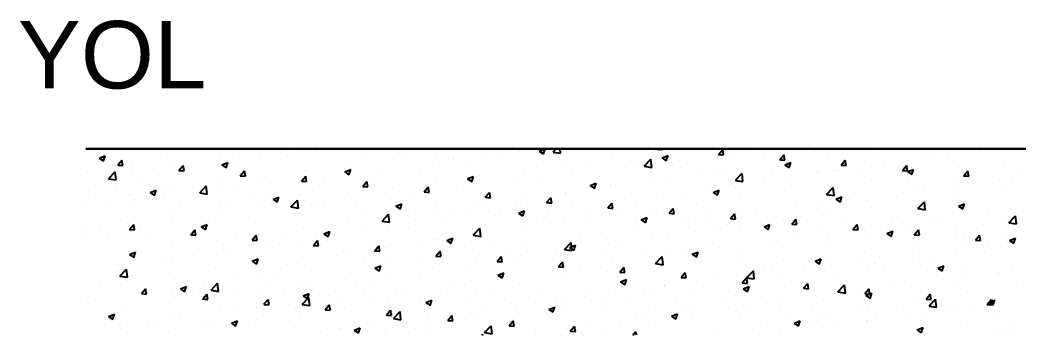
# Model space of a CAD drawing. Header units: centimetres. Extents: x 14449 to 53524, y -19051 to -10746.
# Drawn here: x 23863.1 to 23988.1, y -17725.7 to -17686.3 of the extents above; entities that cross this region are included whole.
import ezdxf

# ---------------------------------------------------------------- set-up
doc = ezdxf.new("R2010")
doc.units = ezdxf.units.CM
doc.styles.get("Standard").update_dxf_attribs({"font": 'arial.ttf'})

msp = doc.modelspace()

# ---------------------------------------------------------------- linework, layer by layer
for p, q in [((25482.88, -17702.39), (23871.35, -17702.39)), ((23871.35, -17702.39), (24386.69, -17702.39)), ((23873.03, -17703.56), (23873.78, -17703.28)), ((23873.03, -17703.57), (23873.56, -17703.92)), ((23873.57, -17703.92), (23873.78, -17703.28)), ((23881.54, -17703.1), (23881.54, -17703.1)), ((23888.06, -17703.14), (23888.06, -17703.14)), ((23890.59, -17703.46), (23890.59, -17703.46)), ((23893.27, -17703.1), (23893.27, -17703.1)), ((23894.42, -17702.53), (23894.42, -17702.53)), ((23896.58, -17703.31), (23896.58, -17703.31)), ((23897.32, -17702.57), (23897.32, -17702.57)), ((23900.13, -17702.77), (23900.13, -17702.77)), ((23905.84, -17703.01), (23905.84, -17703.01)), ((23911.55, -17703.25), (23911.55, -17703.25)), ((23915.27, -17703.02), (23915.27, -17703.02)), ((23917.26, -17703.5), (23917.26, -17703.5)), ((23921.47, -17703.24), (23921.47, -17703.24)), ((23925.61, -17702.77), (23925.61, -17702.77)), ((23928.13, -17702.68), (23928.88, -17702.4)), ((23928.13, -17702.69), (23928.66, -17703.04)), ((23928.66, -17703.04), (23928.88, -17702.4)), ((23929.85, -17702.8), (23930.24, -17702.39)), ((23929.85, -17702.81), (23930.8, -17702.95)), ((23930.8, -17702.95), (23930.73, -17702.39)), ((23937.14, -17703.54), (23937.14, -17703.54)), ((23942.63, -17702.79), (23942.63, -17702.79)), ((23942.9, -17702.43), (23942.93, -17702.39)), ((23942.9, -17702.43), (23943.54, -17702.49)), ((23943.5, -17703.54), (23944.25, -17703.25)), ((23943.5, -17703.54), (23944.03, -17703.9)), ((23943.54, -17702.49), (23943.52, -17702.39)), ((23944.03, -17703.9), (23944.25, -17703.25)), ((23950.57, -17703.1), (23951.09, -17702.49)), ((23950.57, -17703.1), (23951.21, -17703.16)), ((23951.21, -17703.17), (23951.09, -17702.5)), ((23952.38, -17703.02), (23952.38, -17703.02)), ((23955.05, -17702.67), (23955.05, -17702.67)), ((23958.24, -17703.77), (23958.76, -17703.16)), ((23958.88, -17703.84), (23958.76, -17703.17)), ((23962.59, -17702.73), (23962.59, -17702.73)), ((23964.35, -17703.43), (23964.35, -17703.43)), ((23969.91, -17702.62), (23969.91, -17702.62)), ((23977.63, -17702.94), (23977.63, -17702.94)), ((23979.2, -17703.33), (23979.2, -17703.33)), ((23983.25, -17702.8), (23983.25, -17702.8)), ((23875.3, -17704.17), (23875.3, -17704.17)), ((23875.35, -17704.43), (23875.86, -17703.82)), ((23875.35, -17704.43), (23875.98, -17704.49)), ((23875.99, -17704.5), (23875.86, -17703.83)), ((23877.1, -17704.63), (23877.1, -17704.63)), ((23882.5, -17703.94), (23882.5, -17703.94)), ((23883.02, -17705.1), (23883.53, -17704.49)), ((23883.66, -17705.17), (23883.53, -17704.5)), ((23883.84, -17704.35), (23883.84, -17704.35)), ((23888.4, -17704.42), (23889.15, -17704.13)), ((23888.4, -17704.42), (23888.93, -17704.78)), ((23888.93, -17704.78), (23889.15, -17704.13)), ((23890.34, -17704.38), (23890.34, -17704.38)), ((23904.38, -17704.46), (23904.38, -17704.46)), ((23909.87, -17703.71), (23909.87, -17703.71)), ((23914.74, -17704.12), (23914.74, -17704.12)), ((23917.42, -17703.77), (23917.42, -17703.77)), ((23919.37, -17703.84), (23919.37, -17703.84)), ((23922.96, -17703.74), (23922.96, -17703.74)), ((23928.67, -17703.98), (23928.67, -17703.98)), ((23931.59, -17704.35), (23931.59, -17704.35)), ((23934.38, -17704.22), (23934.38, -17704.22)), ((23938.89, -17704.79), (23938.89, -17704.79)), ((23940.09, -17704.46), (23940.09, -17704.46)), ((23941.26, -17704.57), (23942.09, -17703.7)), ((23941.26, -17704.58), (23942.21, -17704.72)), ((23941.57, -17704.44), (23941.57, -17704.44)), ((23942.21, -17704.72), (23942.1, -17703.71)), ((23945.62, -17703.91), (23945.62, -17703.91)), ((23945.8, -17704.7), (23945.8, -17704.7)), ((23950.12, -17704.87), (23950.12, -17704.87)), ((23953.46, -17704.86), (23953.46, -17704.86)), ((23956.35, -17703.8), (23956.35, -17703.8)), ((23958.24, -17703.77), (23958.88, -17703.83)), ((23958.87, -17704.4), (23959.62, -17704.11)), ((23958.87, -17704.4), (23959.4, -17704.76)), ((23958.95, -17704.11), (23958.95, -17704.11)), ((23959.4, -17704.76), (23959.62, -17704.11)), ((23965.91, -17704.44), (23966.55, -17704.5)), ((23965.92, -17704.44), (23966.43, -17703.83)), ((23966.55, -17704.51), (23966.43, -17703.84)), ((23969.77, -17704.58), (23969.77, -17704.58)), ((23971.39, -17704.01), (23971.39, -17704.01)), ((23973.59, -17705.11), (23974.1, -17704.5)), ((23974.23, -17705.18), (23974.1, -17704.51)), ((23976.53, -17703.69), (23976.53, -17703.69)), ((23980.67, -17704.75), (23980.67, -17704.75)), ((23986.23, -17703.95), (23986.23, -17703.95)), ((23871.61, -17705.38), (23871.61, -17705.38)), ((23874.2, -17706.14), (23875.03, -17705.27)), ((23875.15, -17706.29), (23875.03, -17705.27)), ((23877.11, -17705.23), (23877.11, -17705.23)), ((23879.79, -17704.88), (23879.79, -17704.88)), ((23883.02, -17705.1), (23883.66, -17705.16)), ((23884.1, -17705.45), (23884.1, -17705.45)), ((23890.69, -17705.78), (23891.21, -17705.16)), ((23890.69, -17705.78), (23891.33, -17705.83)), ((23891.33, -17705.84), (23891.21, -17705.17)), ((23893.42, -17705.95), (23893.42, -17705.95)), ((23898.36, -17706.45), (23898.88, -17705.83)), ((23898.82, -17705.26), (23898.82, -17705.26)), ((23899, -17706.51), (23898.88, -17705.84)), ((23901.26, -17705.9), (23901.26, -17705.9)), ((23903.77, -17705.28), (23904.52, -17704.99)), ((23903.77, -17705.28), (23904.3, -17705.64)), ((23903.94, -17705.55), (23903.94, -17705.55)), ((23904.3, -17705.64), (23904.52, -17704.99)), ((23906.9, -17705.98), (23906.9, -17705.98)), ((23907.99, -17705.01), (23907.99, -17705.01)), ((23913.14, -17704.91), (23913.14, -17704.91)), ((23919.14, -17706.13), (23919.89, -17705.85)), ((23919.67, -17706.49), (23919.89, -17705.85)), ((23920.69, -17705.78), (23920.69, -17705.78)), ((23926.19, -17705.03), (23926.19, -17705.03)), ((23932.14, -17705.68), (23932.14, -17705.68)), ((23943.88, -17705.94), (23943.88, -17705.94)), ((23947.91, -17705.67), (23947.91, -17705.67)), ((23951.51, -17704.94), (23951.51, -17704.94)), ((23952.68, -17706.34), (23953.51, -17705.47)), ((23953.63, -17706.49), (23953.51, -17705.48)), ((23957.22, -17705.18), (23957.22, -17705.18)), ((23962.93, -17705.42), (23962.93, -17705.42)), ((23963.05, -17705.46), (23963.05, -17705.46)), ((23965.15, -17705.08), (23965.15, -17705.08)), ((23965.72, -17705.11), (23965.72, -17705.11)), ((23968.64, -17705.67), (23968.64, -17705.67)), ((23973.58, -17705.11), (23974.22, -17705.17)), ((23974.24, -17705.25), (23974.99, -17704.97)), ((23974.24, -17705.26), (23974.77, -17705.61)), ((23974.35, -17705.91), (23974.35, -17705.91)), ((23974.77, -17705.61), (23974.99, -17704.97)), ((23975.27, -17705.43), (23975.27, -17705.43)), ((23981.25, -17705.78), (23981.89, -17705.84)), ((23981.26, -17705.78), (23981.77, -17705.17)), ((23981.9, -17705.85), (23981.77, -17705.18)), ((23987.95, -17705.61), (23987.95, -17705.61)), ((23874.2, -17706.14), (23875.15, -17706.29)), ((23875.21, -17707.27), (23875.21, -17707.27)), ((23877.87, -17706.52), (23877.87, -17706.52)), ((23885.61, -17707.91), (23886.44, -17707.04)), ((23886.56, -17708.06), (23886.44, -17707.04)), ((23887.93, -17706.7), (23887.93, -17706.7)), ((23890.46, -17707.32), (23890.46, -17707.32)), ((23894.51, -17706.79), (23894.51, -17706.79)), ((23898.36, -17706.45), (23899, -17706.5)), ((23900.66, -17707.05), (23900.66, -17707.05)), ((23906.03, -17707.12), (23906.55, -17706.5)), ((23906.03, -17707.12), (23906.67, -17707.17)), ((23906.67, -17707.18), (23906.55, -17706.51)), ((23909.74, -17707.27), (23909.74, -17707.27)), ((23913.7, -17707.79), (23914.22, -17707.17)), ((23914.34, -17707.85), (23914.22, -17707.18)), ((23915.14, -17706.58), (23915.14, -17706.58)), ((23919.14, -17706.14), (23919.67, -17706.49)), ((23925.41, -17706.57), (23925.41, -17706.57)), ((23928.09, -17706.22), (23928.09, -17706.22)), ((23934.51, -17706.99), (23935.26, -17706.7)), ((23934.51, -17706.99), (23935.04, -17707.35)), ((23935.04, -17707.35), (23935.26, -17706.7)), ((23937.01, -17707.1), (23937.01, -17707.1)), ((23937.64, -17707.01), (23937.64, -17707.01)), ((23942.5, -17706.35), (23942.5, -17706.35)), ((23949.56, -17707.24), (23949.56, -17707.24)), ((23952.24, -17706.88), (23952.24, -17706.88)), ((23952.68, -17706.35), (23953.63, -17706.49)), ((23952.68, -17707.22), (23952.68, -17707.22)), ((23956.29, -17706.35), (23956.29, -17706.35)), ((23958.92, -17706.15), (23958.92, -17706.15)), ((23964.09, -17708.11), (23964.92, -17707.25)), ((23964.22, -17706.99), (23964.22, -17706.99)), ((23965.04, -17708.26), (23964.92, -17707.25)), ((23969.78, -17706.18), (23969.78, -17706.18)), ((23980.05, -17706.15), (23980.05, -17706.15)), ((23980.44, -17707.02), (23980.44, -17707.02)), ((23981.71, -17706.68), (23981.71, -17706.68)), ((23985.76, -17706.39), (23985.76, -17706.39)), ((23987.2, -17706.13), (23987.2, -17706.13)), ((23871.63, -17707.59), (23871.63, -17707.59)), ((23871.75, -17708.47), (23871.75, -17708.47)), ((23876.97, -17708.19), (23876.97, -17708.19)), ((23879.42, -17707.87), (23880.17, -17707.58)), ((23879.42, -17707.87), (23879.95, -17708.23)), ((23879.95, -17708.23), (23880.17, -17707.58)), ((23880.92, -17707.51), (23880.92, -17707.51)), ((23881.03, -17708.56), (23881.03, -17708.56)), ((23882.37, -17707.5), (23882.37, -17707.5)), ((23885.61, -17707.91), (23886.56, -17708.06)), ((23886.63, -17707.75), (23886.63, -17707.75)), ((23887.78, -17707.67), (23887.78, -17707.67)), ((23892.34, -17708), (23892.34, -17708)), ((23894.42, -17708.12), (23894.42, -17708.12)), ((23894.79, -17708.73), (23895.54, -17708.44)), ((23895.32, -17709.09), (23895.54, -17708.44)), ((23898.05, -17708.24), (23898.05, -17708.24)), ((23903.75, -17708.48), (23903.75, -17708.48)), ((23904.25, -17708.02), (23904.25, -17708.02)), ((23911.93, -17708.34), (23911.93, -17708.34)), ((23913.7, -17707.79), (23914.34, -17707.85)), ((23914.61, -17707.99), (23914.61, -17707.99)), ((23918.66, -17707.46), (23918.66, -17707.46)), ((23921.37, -17708.46), (23921.89, -17707.85)), ((23921.37, -17708.46), (23922.01, -17708.52)), ((23922.01, -17708.53), (23921.89, -17707.86)), ((23926.06, -17708.59), (23926.06, -17708.59)), ((23929.04, -17709.13), (23929.56, -17708.52)), ((23929.68, -17709.2), (23929.56, -17708.53)), ((23931.4, -17708.08), (23931.4, -17708.08)), ((23931.46, -17707.91), (23931.46, -17707.91)), ((23942.81, -17708.13), (23942.81, -17708.13)), ((23946.44, -17708.29), (23946.44, -17708.29)), ((23949.88, -17707.85), (23950.63, -17707.56)), ((23949.88, -17707.85), (23950.41, -17708.21)), ((23950.41, -17708.21), (23950.63, -17707.56)), ((23953.33, -17708.42), (23953.33, -17708.42)), ((23958.82, -17707.67), (23958.82, -17707.67)), ((23964.09, -17708.12), (23965.04, -17708.26)), ((23965.25, -17708.7), (23966, -17708.42)), ((23965.78, -17709.06), (23966, -17708.42)), ((23973.71, -17707.9), (23973.71, -17707.9)), ((23975.47, -17707.75), (23975.47, -17707.75)), ((23976.39, -17707.55), (23976.39, -17707.55)), ((23980.54, -17708.31), (23980.54, -17708.31)), ((23986.1, -17707.51), (23986.1, -17707.51)), ((23871.48, -17708.94), (23871.48, -17708.94)), ((23874.3, -17709.45), (23874.3, -17709.45)), ((23876.98, -17709.1), (23876.98, -17709.1)), ((23877.46, -17708.71), (23877.46, -17708.71)), ((23883.17, -17708.95), (23883.17, -17708.95)), ((23888.19, -17709.19), (23888.19, -17709.19)), ((23888.88, -17709.19), (23888.88, -17709.19)), ((23893.29, -17709.51), (23893.29, -17709.51)), ((23894.59, -17709.43), (23894.59, -17709.43)), ((23894.79, -17708.73), (23895.32, -17709.09)), ((23897.02, -17709.68), (23897.86, -17708.81)), ((23897.03, -17709.68), (23897.98, -17709.83)), ((23897.98, -17709.83), (23897.86, -17708.81)), ((23898.69, -17708.82), (23898.69, -17708.82)), ((23900.3, -17709.67), (23900.3, -17709.67)), ((23901.13, -17709.77), (23901.13, -17709.77)), ((23905.18, -17709.23), (23905.18, -17709.23)), ((23909.46, -17708.72), (23909.46, -17708.72)), ((23910.16, -17709.58), (23910.91, -17709.3)), ((23910.16, -17709.58), (23910.69, -17709.94)), ((23910.69, -17709.94), (23910.91, -17709.3)), ((23915.17, -17708.96), (23915.17, -17708.96)), ((23920.56, -17709.34), (23920.56, -17709.34)), ((23920.88, -17709.2), (23920.88, -17709.2)), ((23925.17, -17709.15), (23925.17, -17709.15)), ((23926.59, -17709.44), (23926.59, -17709.44)), ((23929.04, -17709.13), (23929.68, -17709.19)), ((23932.3, -17709.68), (23932.3, -17709.68)), ((23936.08, -17709.01), (23936.08, -17709.01)), ((23936.71, -17709.8), (23937.35, -17709.86)), ((23936.72, -17709.8), (23937.23, -17709.19)), ((23937.35, -17709.87), (23937.23, -17709.2)), ((23938.76, -17708.66), (23938.76, -17708.66)), ((23940.2, -17709.36), (23940.2, -17709.36)), ((23944.39, -17710.47), (23944.9, -17709.86)), ((23945.03, -17710.54), (23944.9, -17709.87)), ((23947.78, -17709.23), (23947.78, -17709.23)), ((23960.23, -17709.68), (23960.23, -17709.68)), ((23962.91, -17709.33), (23962.91, -17709.33)), ((23965.25, -17708.7), (23965.78, -17709.06)), ((23966.96, -17708.79), (23966.96, -17708.79)), ((23969.24, -17708.82), (23969.24, -17708.82)), ((23969.65, -17709.74), (23969.65, -17709.74)), ((23975.14, -17708.99), (23975.14, -17708.99)), ((23975.5, -17709.88), (23976.34, -17709.02)), ((23976.45, -17710.03), (23976.34, -17709.02)), ((23980.62, -17709.56), (23981.37, -17709.27)), ((23980.62, -17709.56), (23981.15, -17709.92)), ((23981.15, -17709.92), (23981.37, -17709.27)), ((23881.95, -17710.26), (23881.95, -17710.26)), ((23882.24, -17711.06), (23882.24, -17711.06)), ((23887.8, -17710.26), (23887.8, -17710.26)), ((23891.69, -17711.01), (23891.69, -17711.01)), ((23898.45, -17710.12), (23898.45, -17710.12)), ((23906.01, -17709.91), (23906.01, -17709.91)), ((23908.44, -17711.45), (23909.27, -17710.58)), ((23909.39, -17711.6), (23909.27, -17710.58)), ((23909.61, -17710.83), (23909.61, -17710.83)), ((23911.72, -17710.16), (23911.72, -17710.16)), ((23915.01, -17710.15), (23915.01, -17710.15)), ((23917.43, -17710.4), (23917.43, -17710.4)), ((23918.93, -17710.22), (23918.93, -17710.22)), ((23922.6, -17710.79), (23922.6, -17710.79)), ((23923.14, -17710.64), (23923.14, -17710.64)), ((23925.28, -17710.43), (23925.28, -17710.43)), ((23925.53, -17710.44), (23926.27, -17710.15)), ((23925.53, -17710.44), (23926.06, -17710.8)), ((23926.06, -17710.8), (23926.27, -17710.15)), ((23928.85, -17710.88), (23928.85, -17710.88)), ((23929.33, -17709.9), (23929.33, -17709.9)), ((23933.97, -17710.43), (23933.97, -17710.43)), ((23934.55, -17711.12), (23934.55, -17711.12)), ((23936.88, -17710.66), (23936.88, -17710.66)), ((23938.01, -17709.93), (23938.01, -17709.93)), ((23940.9, -17711.3), (23941.64, -17711.01)), ((23941.43, -17711.66), (23941.64, -17711.01)), ((23942.37, -17709.91), (23942.37, -17709.91)), ((23943.72, -17710.17), (23943.72, -17710.17)), ((23944.38, -17710.47), (23945.02, -17710.53)), ((23949.43, -17710.41), (23949.43, -17710.41)), ((23949.43, -17711.1), (23949.43, -17711.1)), ((23952.06, -17711.14), (23952.57, -17710.53)), ((23952.7, -17711.21), (23952.57, -17710.54)), ((23953.48, -17710.57), (23953.48, -17710.57)), ((23955.14, -17710.65), (23955.14, -17710.65)), ((23956.76, -17710.96), (23956.76, -17710.96)), ((23960.85, -17710.89), (23960.85, -17710.89)), ((23963, -17709.89), (23963, -17709.89)), ((23964.09, -17710.55), (23964.09, -17710.55)), ((23975.5, -17709.89), (23976.46, -17710.04)), ((23984.38, -17710.35), (23984.38, -17710.35)), ((23985.97, -17711.07), (23985.97, -17711.07)), ((23986.92, -17711.65), (23987.75, -17710.79)), ((23987.06, -17710), (23987.06, -17710)), ((23987.87, -17711.8), (23987.75, -17710.79)), ((23875.71, -17711.34), (23875.71, -17711.34)), ((23876.83, -17712.48), (23877.35, -17711.86)), ((23876.84, -17711.75), (23876.84, -17711.75)), ((23877.47, -17712.54), (23877.35, -17711.87)), ((23884.97, -17711.89), (23884.97, -17711.89)), ((23885.8, -17712.18), (23886.55, -17711.89)), ((23885.8, -17712.18), (23886.33, -17712.54)), ((23886.33, -17712.54), (23886.55, -17711.89)), ((23887.64, -17711.54), (23887.64, -17711.54)), ((23904.12, -17711.58), (23904.12, -17711.58)), ((23906.46, -17712.36), (23906.46, -17712.36)), ((23908.44, -17711.45), (23909.39, -17711.6)), ((23911.79, -17712.21), (23911.79, -17712.21)), ((23912.69, -17711.29), (23912.69, -17711.29)), ((23915.84, -17711.68), (23915.84, -17711.68)), ((23919.85, -17713.22), (23920.68, -17712.35)), ((23920.8, -17713.37), (23920.69, -17712.35)), ((23925.93, -17712.15), (23925.93, -17712.15)), ((23927.73, -17711.5), (23927.73, -17711.5)), ((23931.33, -17711.47), (23931.33, -17711.47)), ((23940, -17712.34), (23940, -17712.34)), ((23940.26, -17711.36), (23940.26, -17711.36)), ((23940.9, -17711.3), (23941.43, -17711.66)), ((23945.97, -17711.6), (23945.97, -17711.6)), ((23946.75, -17711.45), (23946.75, -17711.45)), ((23950.53, -17712.03), (23950.53, -17712.03)), ((23951.68, -17711.84), (23951.68, -17711.84)), ((23952.05, -17711.14), (23952.69, -17711.2)), ((23953.2, -17711.98), (23953.2, -17711.98)), ((23956.27, -17712.15), (23957.01, -17711.87)), ((23956.27, -17712.15), (23956.8, -17712.51)), ((23956.8, -17712.51), (23957.01, -17711.87)), ((23957.39, -17712.09), (23957.39, -17712.09)), ((23958.69, -17711.23), (23958.69, -17711.23)), ((23959.73, -17711.82), (23960.24, -17711.2)), ((23959.73, -17711.82), (23960.36, -17711.87)), ((23960.37, -17711.88), (23960.24, -17711.21)), ((23963.1, -17712.33), (23963.1, -17712.33)), ((23966.55, -17711.13), (23966.55, -17711.13)), ((23967.4, -17712.49), (23967.91, -17711.87)), ((23968.04, -17712.55), (23967.91, -17711.88)), ((23970.9, -17712.12), (23970.9, -17712.12)), ((23972.26, -17711.37), (23972.26, -17711.37)), ((23973.58, -17711.77), (23973.58, -17711.77)), ((23977.63, -17711.24), (23977.63, -17711.24)), ((23977.97, -17711.61), (23977.97, -17711.61)), ((23980.41, -17711.87), (23980.41, -17711.87)), ((23983.68, -17711.85), (23983.68, -17711.85)), ((23986.92, -17711.66), (23987.87, -17711.81)), ((23987.51, -17711.99), (23987.51, -17711.99)), ((23871.35, -17712.5), (23871.35, -17712.5)), ((23873.08, -17712.71), (23873.08, -17712.71)), ((23874.16, -17713.32), (23874.16, -17713.32)), ((23876.83, -17712.48), (23877.47, -17712.53)), ((23878.21, -17712.78), (23878.21, -17712.78)), ((23878.79, -17712.95), (23878.79, -17712.95)), ((23884.5, -17713.15), (23885.02, -17712.53)), ((23884.5, -17713.15), (23885.14, -17713.21)), ((23884.5, -17713.19), (23884.5, -17713.19)), ((23885.14, -17713.21), (23885.02, -17712.54)), ((23890.21, -17713.43), (23890.21, -17713.43)), ((23892.17, -17713.82), (23892.69, -17713.21)), ((23892.81, -17713.89), (23892.69, -17713.22)), ((23893.16, -17713.07), (23893.16, -17713.07)), ((23898.56, -17712.38), (23898.56, -17712.38)), ((23900.22, -17713.43), (23900.22, -17713.43)), ((23901.17, -17713.03), (23901.92, -17712.75)), ((23901.17, -17713.03), (23901.7, -17713.39)), ((23901.7, -17713.39), (23901.92, -17712.75)), ((23902.36, -17713.45), (23902.36, -17713.45)), ((23909.12, -17712.56), (23909.12, -17712.56)), ((23916.54, -17713.89), (23917.29, -17713.6)), ((23917.07, -17714.25), (23917.29, -17713.6)), ((23919.85, -17713.22), (23920.8, -17713.37)), ((23920.43, -17712.9), (23920.43, -17712.9)), ((23921.49, -17712.57), (23921.49, -17712.57)), ((23933.27, -17713.23), (23933.27, -17713.23)), ((23935.94, -17712.88), (23935.94, -17712.88)), ((23942.24, -17713.47), (23942.24, -17713.47)), ((23944.29, -17713.1), (23944.29, -17713.1)), ((23947.65, -17712.79), (23947.65, -17712.79)), ((23960.1, -17713.55), (23960.1, -17713.55)), ((23964.15, -17713.01), (23964.15, -17713.01)), ((23967.4, -17712.49), (23968.04, -17712.54)), ((23968.81, -17712.57), (23968.81, -17712.57)), ((23969.52, -17713.31), (23969.52, -17713.31)), ((23971.63, -17713.01), (23972.17, -17713.37)), ((23971.64, -17713.01), (23972.38, -17712.72)), ((23972.17, -17713.37), (23972.38, -17712.72)), ((23974.52, -17712.81), (23974.52, -17712.81)), ((23975.01, -17712.55), (23975.01, -17712.55)), ((23975.07, -17713.16), (23975.59, -17712.54)), ((23975.07, -17713.16), (23975.71, -17713.21)), ((23975.71, -17713.22), (23975.59, -17712.55)), ((23980.23, -17713.05), (23980.23, -17713.05)), ((23981.27, -17713.06), (23981.27, -17713.06)), ((23982.74, -17713.83), (23983.26, -17713.21)), ((23983.38, -17713.9), (23983.26, -17713.22)), ((23985.94, -17713.29), (23985.94, -17713.29)), ((23987.01, -17713.87), (23987.75, -17713.58)), ((23987.54, -17714.23), (23987.75, -17713.58)), ((23871.48, -17713.67), (23871.48, -17713.67)), ((23882.11, -17714.62), (23882.11, -17714.62)), ((23887.67, -17713.82), (23887.67, -17713.82)), ((23892.17, -17713.82), (23892.81, -17713.88)), ((23893.98, -17714.5), (23893.98, -17714.5)), ((23895.64, -17714.34), (23895.64, -17714.34)), ((23895.92, -17713.67), (23895.92, -17713.67)), ((23898.31, -17713.98), (23898.31, -17713.98)), ((23899.84, -17714.49), (23900.36, -17713.88)), ((23899.84, -17714.49), (23900.48, -17714.55)), ((23900.48, -17714.56), (23900.36, -17713.89)), ((23901.63, -17713.91), (23901.63, -17713.91)), ((23907.34, -17714.16), (23907.34, -17714.16)), ((23907.52, -17715.16), (23908.03, -17714.55)), ((23908.15, -17715.23), (23908.03, -17714.56)), ((23909.02, -17714.71), (23909.02, -17714.71)), ((23909.48, -17714.39), (23909.48, -17714.39)), ((23913.04, -17714.4), (23913.04, -17714.4)), ((23914.88, -17713.71), (23914.88, -17713.71)), ((23915.26, -17713.64), (23915.26, -17713.64)), ((23916.54, -17713.89), (23917.07, -17714.25)), ((23918.75, -17714.64), (23918.75, -17714.64)), ((23922.46, -17714.65), (23922.46, -17714.65)), ((23926.51, -17714.12), (23926.51, -17714.12)), ((23931.27, -17714.99), (23932.1, -17714.12)), ((23931.91, -17714.75), (23932.66, -17714.46)), ((23931.91, -17714.75), (23932.44, -17715.11)), ((23932.22, -17715.14), (23932.1, -17714.12)), ((23932.44, -17715.11), (23932.66, -17714.46)), ((23936.75, -17714.22), (23936.75, -17714.22)), ((23938.05, -17714.17), (23938.05, -17714.17)), ((23950.66, -17714.79), (23950.66, -17714.79)), ((23957.42, -17713.9), (23957.42, -17713.9)), ((23958.56, -17714.79), (23958.56, -17714.79)), ((23963.96, -17714.11), (23963.96, -17714.11)), ((23975.03, -17714.13), (23975.03, -17714.13)), ((23981.57, -17714.57), (23981.57, -17714.57)), ((23982.74, -17713.83), (23983.38, -17713.89)), ((23984.25, -17714.21), (23984.25, -17714.21)), ((23985.84, -17714.63), (23985.84, -17714.63)), ((23987, -17713.87), (23987.54, -17714.23)), ((23876.71, -17715.31), (23876.71, -17715.31)), ((23876.81, -17715.63), (23877.56, -17715.34)), ((23876.81, -17715.63), (23877.35, -17715.99)), ((23877.35, -17715.99), (23877.56, -17715.34)), ((23882.15, -17716.11), (23882.15, -17716.11)), ((23884.83, -17715.76), (23884.83, -17715.76)), ((23887.75, -17715.58), (23887.75, -17715.58)), ((23888.88, -17715.23), (23888.88, -17715.23)), ((23898.43, -17715.94), (23898.43, -17715.94)), ((23902.78, -17715.78), (23902.78, -17715.78)), ((23903.99, -17715.14), (23903.99, -17715.14)), ((23907.51, -17715.16), (23908.15, -17715.22)), ((23913.03, -17715.89), (23913.03, -17715.89)), ((23915.18, -17715.83), (23915.82, -17715.89)), ((23915.19, -17715.83), (23915.7, -17715.22)), ((23915.83, -17715.9), (23915.7, -17715.23)), ((23919.79, -17715), (23919.79, -17715)), ((23922.86, -17716.5), (23923.37, -17715.89)), ((23923.5, -17716.57), (23923.37, -17715.9)), ((23924.46, -17714.88), (23924.46, -17714.88)), ((23925.8, -17715.71), (23925.8, -17715.71)), ((23930.17, -17715.12), (23930.17, -17715.12)), ((23931.2, -17715.03), (23931.2, -17715.03)), ((23931.27, -17714.99), (23932.22, -17715.14)), ((23931.81, -17715.24), (23931.81, -17715.24)), ((23935.88, -17715.36), (23935.88, -17715.36)), ((23941.59, -17715.6), (23941.59, -17715.6)), ((23942.68, -17716.76), (23943.51, -17715.89)), ((23943.63, -17716.91), (23943.51, -17715.89)), ((23943.94, -17715.67), (23943.94, -17715.67)), ((23946.61, -17715.32), (23946.61, -17715.32)), ((23947.28, -17715.6), (23948.03, -17715.32)), ((23947.28, -17715.6), (23947.81, -17715.96)), ((23947.3, -17715.84), (23947.3, -17715.84)), ((23947.81, -17715.96), (23948.03, -17715.32)), ((23953.01, -17716.08), (23953.01, -17716.08)), ((23953.07, -17715.54), (23953.07, -17715.54)), ((23968.8, -17715.2), (23968.8, -17715.2)), ((23970.76, -17715.99), (23970.76, -17715.99)), ((23974.81, -17715.46), (23974.81, -17715.46)), ((23974.88, -17716.11), (23974.88, -17716.11)), ((23980.28, -17715.43), (23980.28, -17715.43)), ((23983.83, -17715.41), (23983.83, -17715.41)), ((23875.4, -17717), (23875.4, -17717)), ((23881.51, -17716.65), (23881.51, -17716.65)), ((23892.18, -17716.48), (23892.93, -17716.19)), ((23892.18, -17716.48), (23892.72, -17716.84)), ((23892.72, -17716.84), (23892.93, -17716.2)), ((23893.03, -17716.63), (23893.03, -17716.63)), ((23896.55, -17716.85), (23896.55, -17716.85)), ((23906.3, -17716.78), (23906.3, -17716.78)), ((23907.55, -17717.34), (23908.3, -17717.05)), ((23907.55, -17717.34), (23908.09, -17717.7)), ((23908.09, -17717.7), (23908.3, -17717.05)), ((23908.98, -17716.43), (23908.98, -17716.43)), ((23914.75, -17717.27), (23914.75, -17717.27)), ((23920.3, -17716.46), (23920.3, -17716.46)), ((23922.85, -17716.51), (23923.49, -17716.56)), ((23925.58, -17716.31), (23925.58, -17716.31)), ((23930.53, -17717.18), (23931.04, -17716.56)), ((23930.53, -17717.18), (23931.16, -17717.23)), ((23931.17, -17717.24), (23931.04, -17716.57)), ((23933.13, -17717.1), (23933.13, -17717.1)), ((23937.18, -17716.56), (23937.18, -17716.56)), ((23938.2, -17717.85), (23938.71, -17717.23)), ((23938.84, -17717.91), (23938.71, -17717.24)), ((23942.11, -17717.03), (23942.11, -17717.03)), ((23942.68, -17716.76), (23943.63, -17716.91)), ((23947.52, -17716.35), (23947.52, -17716.35)), ((23956.32, -17717.34), (23956.32, -17717.34)), ((23958.72, -17716.33), (23958.72, -17716.33)), ((23961.33, -17717.23), (23961.33, -17717.23)), ((23962.56, -17716.27), (23962.56, -17716.27)), ((23962.65, -17716.46), (23963.4, -17716.17)), ((23962.65, -17716.46), (23963.18, -17716.82)), ((23963.18, -17716.82), (23963.4, -17716.17)), ((23964.43, -17716.57), (23964.43, -17716.57)), ((23968.09, -17716.34), (23968.09, -17716.34)), ((23969.39, -17716.87), (23969.39, -17716.87)), ((23970.14, -17716.81), (23970.14, -17716.81)), ((23975.84, -17717.05), (23975.84, -17717.05)), ((23977.59, -17716.48), (23977.59, -17716.48)), ((23978.02, -17717.32), (23978.77, -17717.03)), ((23978.02, -17717.32), (23978.55, -17717.68)), ((23978.55, -17717.67), (23978.77, -17717.03)), ((23981.55, -17717.29), (23981.55, -17717.29)), ((23875.27, -17717.72), (23875.27, -17717.72)), ((23875.61, -17718.33), (23876.45, -17717.46)), ((23875.62, -17718.33), (23876.57, -17718.48)), ((23876.57, -17718.48), (23876.45, -17717.46)), ((23876.71, -17718.41), (23876.71, -17718.41)), ((23881.98, -17718.18), (23881.98, -17718.18)), ((23887.54, -17717.38), (23887.54, -17717.38)), ((23890.31, -17717.92), (23890.31, -17717.92)), ((23892.82, -17718.55), (23892.82, -17718.55)), ((23895.5, -17718.2), (23895.5, -17718.2)), ((23899.55, -17717.67), (23899.55, -17717.67)), ((23909.35, -17717.95), (23909.35, -17717.95)), ((23913.1, -17718.45), (23913.1, -17718.45)), ((23919.34, -17717.38), (23919.34, -17717.38)), ((23922.92, -17718.2), (23923.67, -17717.91)), ((23922.92, -17718.2), (23923.46, -17718.56)), ((23923.46, -17718.55), (23923.67, -17717.91)), ((23923.7, -17718.34), (23923.7, -17718.34)), ((23930.45, -17717.45), (23930.45, -17717.45)), ((23931.07, -17718.59), (23931.07, -17718.59)), ((23936.62, -17717.78), (23936.62, -17717.78)), ((23938.2, -17717.85), (23938.84, -17717.9)), ((23945.87, -17718.52), (23946.39, -17717.9)), ((23945.87, -17718.52), (23946.51, -17718.57)), ((23946.51, -17718.58), (23946.39, -17717.91)), ((23950.08, -17718.41), (23950.08, -17718.41)), ((23953.54, -17719.19), (23954.06, -17718.57)), ((23954.18, -17719.26), (23954.06, -17718.58)), ((23954.09, -17718.53), (23954.93, -17717.66)), ((23954.09, -17718.54), (23955.05, -17718.68)), ((23954.6, -17718.12), (23954.6, -17718.12)), ((23955.04, -17718.68), (23954.93, -17717.66)), ((23957.28, -17717.76), (23957.28, -17717.76)), ((23958.43, -17718.35), (23958.43, -17718.35)), ((23963.83, -17717.67), (23963.83, -17717.67)), ((23965.12, -17718.62), (23965.12, -17718.62)), ((23971.36, -17717.55), (23971.36, -17717.55)), ((23981.43, -17718.43), (23981.43, -17718.43)), ((23985.48, -17717.9), (23985.48, -17717.9)), ((23985.71, -17718.19), (23985.71, -17718.19)), ((23987.26, -17717.53), (23987.26, -17717.53)), ((23873.25, -17719.61), (23873.25, -17719.61)), ((23876.58, -17718.87), (23876.58, -17718.87)), ((23878.96, -17719.85), (23878.96, -17719.85)), ((23882.42, -17718.66), (23882.42, -17718.66)), ((23883.2, -17719.93), (23883.95, -17719.64)), ((23883.73, -17720.29), (23883.95, -17719.64)), ((23884.07, -17718.99), (23884.07, -17718.99)), ((23886.07, -17719.44), (23886.07, -17719.44)), ((23887.03, -17720.1), (23887.86, -17719.23)), ((23887.98, -17720.25), (23887.86, -17719.23)), ((23888.13, -17718.9), (23888.13, -17718.9)), ((23893.83, -17719.14), (23893.83, -17719.14)), ((23898.3, -17719.5), (23898.3, -17719.5)), ((23899.54, -17719.38), (23899.54, -17719.38)), ((23903.86, -17718.7), (23903.86, -17718.7)), ((23905.25, -17719.62), (23905.25, -17719.62)), ((23906.87, -17719.53), (23906.87, -17719.53)), ((23910.96, -17719.86), (23910.96, -17719.86)), ((23916.97, -17719.22), (23916.97, -17719.22)), ((23919.65, -17718.87), (23919.65, -17718.87)), ((23925.67, -17719.27), (23925.67, -17719.27)), ((23938.29, -17719.05), (23939.04, -17718.76)), ((23938.29, -17719.05), (23938.83, -17719.41)), ((23938.83, -17719.41), (23939.04, -17718.76)), ((23943.8, -17719.54), (23943.8, -17719.54)), ((23943.85, -17719.48), (23943.85, -17719.48)), ((23947.85, -17719), (23947.85, -17719)), ((23952.94, -17719.1), (23952.94, -17719.1)), ((23953.54, -17719.19), (23954.18, -17719.25)), ((23953.66, -17719.91), (23954.41, -17719.62)), ((23954.2, -17720.27), (23954.41, -17719.62)), ((23958.88, -17719.69), (23958.88, -17719.69)), ((23961.21, -17719.86), (23961.73, -17719.25)), ((23961.21, -17719.86), (23961.85, -17719.92)), ((23961.85, -17719.93), (23961.73, -17719.26)), ((23965.51, -17720.3), (23966.34, -17719.43)), ((23966.46, -17720.45), (23966.34, -17719.43)), ((23972, -17719.67), (23972, -17719.67)), ((23974.75, -17719.67), (23974.75, -17719.67)), ((23978.76, -17718.78), (23978.76, -17718.78)), ((23980.15, -17718.99), (23980.15, -17718.99)), ((23987.92, -17719.15), (23987.92, -17719.15)), ((23877.83, -17720.06), (23877.83, -17720.06)), ((23878.31, -17720.52), (23878.95, -17720.58)), ((23878.32, -17720.52), (23878.83, -17719.91)), ((23878.95, -17720.59), (23878.83, -17719.92)), ((23879.34, -17720.33), (23879.34, -17720.33)), ((23882.02, -17719.98), (23882.02, -17719.98)), ((23883.2, -17719.93), (23883.73, -17720.29)), ((23884.67, -17720.09), (23884.67, -17720.09)), ((23885.99, -17721.19), (23886.5, -17720.58)), ((23886.63, -17721.26), (23886.5, -17720.59)), ((23887.03, -17720.1), (23887.98, -17720.25)), ((23887.41, -17720.94), (23887.41, -17720.94)), ((23890.38, -17720.33), (23890.38, -17720.33)), ((23892.9, -17720.19), (23892.9, -17720.19)), ((23896.09, -17720.57), (23896.09, -17720.57)), ((23898.44, -17721.87), (23899.27, -17721)), ((23898.57, -17720.79), (23899.32, -17720.5)), ((23898.57, -17720.79), (23899.1, -17721.15)), ((23899.1, -17721.15), (23899.32, -17720.5)), ((23899.39, -17722.02), (23899.28, -17721)), ((23900.63, -17720.6), (23900.63, -17720.6)), ((23901.8, -17720.82), (23901.8, -17720.82)), ((23903.49, -17721), (23903.49, -17721)), ((23906.17, -17720.64), (23906.17, -17720.64)), ((23907.51, -17721.06), (23907.51, -17721.06)), ((23910.22, -17720.11), (23910.22, -17720.11)), ((23914.62, -17720.83), (23914.62, -17720.83)), ((23916.67, -17720.1), (23916.67, -17720.1)), ((23920.17, -17720.02), (23920.17, -17720.02)), ((23922.38, -17720.34), (23922.38, -17720.34)), ((23928.09, -17720.59), (23928.09, -17720.59)), ((23933.8, -17720.83), (23933.8, -17720.83)), ((23934.37, -17720.78), (23934.37, -17720.78)), ((23937.61, -17720.55), (23937.61, -17720.55)), ((23939.51, -17721.07), (23939.51, -17721.07)), ((23941.12, -17719.89), (23941.12, -17719.89)), ((23941.98, -17720.59), (23941.98, -17720.59)), ((23947.39, -17719.91), (23947.39, -17719.91)), ((23952.65, -17720.76), (23952.65, -17720.76)), ((23953.66, -17719.91), (23954.19, -17720.27)), ((23965.27, -17720.56), (23965.27, -17720.56)), ((23965.51, -17720.31), (23966.46, -17720.45)), ((23967.95, -17720.21), (23967.95, -17720.21)), ((23968.88, -17720.53), (23969.4, -17719.92)), ((23968.88, -17720.53), (23969.52, -17720.59)), ((23969.03, -17720.77), (23969.78, -17720.48)), ((23969.03, -17720.77), (23969.56, -17721.12)), ((23969.26, -17720.43), (23969.26, -17720.43)), ((23969.52, -17720.6), (23969.4, -17719.93)), ((23969.56, -17721.12), (23969.78, -17720.48)), ((23976.55, -17721.2), (23977.07, -17720.59)), ((23977.19, -17721.27), (23977.07, -17720.6)), ((23981.68, -17720.22), (23981.68, -17720.22)), ((23871.6, -17721.14), (23871.6, -17721.14)), ((23872.59, -17721.22), (23872.59, -17721.22)), ((23881.85, -17721.74), (23881.85, -17721.74)), ((23885.98, -17721.19), (23886.62, -17721.25)), ((23893.65, -17721.87), (23894.29, -17721.92)), ((23893.66, -17721.86), (23894.17, -17721.25)), ((23894.3, -17721.93), (23894.17, -17721.26)), ((23894.39, -17721.67), (23894.39, -17721.67)), ((23896.74, -17721.89), (23896.74, -17721.89)), ((23898.44, -17721.87), (23899.39, -17722.02)), ((23901.33, -17722.54), (23901.84, -17721.92)), ((23901.97, -17722.6), (23901.84, -17721.93)), ((23903.73, -17722.26), (23903.73, -17722.26)), ((23909.22, -17721.51), (23909.22, -17721.51)), ((23913.22, -17721.3), (23913.22, -17721.3)), ((23913.94, -17721.64), (23914.69, -17721.36)), ((23913.94, -17721.65), (23914.47, -17722)), ((23914.47, -17722), (23914.69, -17721.36)), ((23918.93, -17721.54), (23918.93, -17721.54)), ((23924.64, -17721.78), (23924.64, -17721.78)), ((23927.64, -17721.67), (23927.64, -17721.67)), ((23929.31, -17722.5), (23930.06, -17722.21)), ((23929.84, -17722.86), (23930.06, -17722.21)), ((23930.32, -17721.31), (23930.32, -17721.31)), ((23930.34, -17722.02), (23930.34, -17722.02)), ((23930.94, -17722.15), (23930.94, -17722.15)), ((23931.37, -17721.62), (23931.37, -17721.62)), ((23936.05, -17722.26), (23936.05, -17722.26)), ((23936.49, -17721.34), (23936.49, -17721.34)), ((23945.22, -17721.31), (23945.22, -17721.31)), ((23946.41, -17721.83), (23946.41, -17721.83)), ((23950.93, -17721.55), (23950.93, -17721.55)), ((23951.79, -17722.33), (23951.79, -17722.33)), ((23954.47, -17721.98), (23954.47, -17721.98)), ((23956.63, -17721.79), (23956.63, -17721.79)), ((23958.3, -17721.91), (23958.3, -17721.91)), ((23958.52, -17721.45), (23958.52, -17721.45)), ((23962.34, -17722.03), (23962.34, -17722.03)), ((23963.7, -17721.23), (23963.7, -17721.23)), ((23968.05, -17722.27), (23968.05, -17722.27)), ((23969.21, -17722.36), (23969.21, -17722.36)), ((23975.44, -17721.29), (23975.44, -17721.29)), ((23976.55, -17721.2), (23977.19, -17721.26)), ((23976.92, -17722.07), (23977.75, -17721.2)), ((23976.92, -17722.08), (23977.87, -17722.22)), ((23977.87, -17722.22), (23977.75, -17721.2)), ((23982.67, -17722.12), (23982.67, -17722.12)), ((23984.22, -17721.87), (23984.74, -17721.26)), ((23984.22, -17721.87), (23984.86, -17721.93)), ((23984.4, -17721.62), (23985.15, -17721.33)), ((23984.4, -17721.62), (23984.93, -17721.98)), ((23984.86, -17721.94), (23984.74, -17721.27)), ((23984.93, -17721.98), (23985.15, -17721.33)), ((23985.58, -17721.75), (23985.58, -17721.75)), ((23874.21, -17723.38), (23874.96, -17723.09)), ((23874.21, -17723.38), (23874.74, -17723.74)), ((23874.74, -17723.74), (23874.96, -17723.09)), ((23876.45, -17722.43), (23876.45, -17722.43)), ((23888.16, -17722.74), (23888.16, -17722.74)), ((23890.01, -17722.77), (23890.01, -17722.77)), ((23892.69, -17722.42), (23892.69, -17722.42)), ((23898.17, -17723.07), (23898.17, -17723.07)), ((23901.33, -17722.54), (23901.96, -17722.59)), ((23909, -17723.21), (23909.51, -17722.59)), ((23909, -17723.21), (23909.64, -17723.26)), ((23909.64, -17723.27), (23909.51, -17722.6)), ((23909.86, -17723.64), (23910.69, -17722.77)), ((23910.81, -17723.79), (23910.69, -17722.77)), ((23914.16, -17723.44), (23914.16, -17723.44)), ((23916.67, -17723.88), (23917.19, -17723.26)), ((23916.84, -17723.09), (23916.84, -17723.09)), ((23917.31, -17723.94), (23917.19, -17723.27)), ((23920.04, -17723.58), (23920.04, -17723.58)), ((23920.89, -17722.55), (23920.89, -17722.55)), ((23925.14, -17722.69), (23925.14, -17722.69)), ((23925.54, -17722.83), (23925.54, -17722.83)), ((23929.31, -17722.5), (23929.84, -17722.86)), ((23940.17, -17722.9), (23940.17, -17722.9)), ((23941.76, -17722.5), (23941.76, -17722.5)), ((23944.68, -17723.36), (23945.43, -17723.07)), ((23944.68, -17723.36), (23945.21, -17723.72)), ((23945.04, -17723.22), (23945.04, -17723.22)), ((23945.21, -17723.72), (23945.43, -17723.07)), ((23947.26, -17723.47), (23947.26, -17723.47)), ((23947.47, -17722.75), (23947.47, -17722.75)), ((23952.81, -17722.67), (23952.81, -17722.67)), ((23953.18, -17722.99), (23953.18, -17722.99)), ((23958.89, -17723.23), (23958.89, -17723.23)), ((23962.97, -17723.43), (23962.97, -17723.43)), ((23964.6, -17723.47), (23964.6, -17723.47)), ((23973.76, -17722.51), (23973.76, -17722.51)), ((23974.62, -17723.23), (23974.62, -17723.23)), ((23975.94, -17723), (23975.94, -17723)), ((23978.62, -17722.65), (23978.62, -17722.65)), ((23979.47, -17722.76), (23979.47, -17722.76)), ((23980.02, -17722.55), (23980.02, -17722.55)), ((23985.18, -17723), (23985.18, -17723)), ((23874.58, -17723.85), (23874.58, -17723.85)), ((23876.53, -17724.55), (23876.53, -17724.55)), ((23879.2, -17724.19), (23879.2, -17724.19)), ((23880.29, -17724.09), (23880.29, -17724.09)), ((23881.92, -17723.81), (23881.92, -17723.81)), ((23883.25, -17723.66), (23883.25, -17723.66)), ((23886, -17724.33), (23886, -17724.33)), ((23887.28, -17724.5), (23887.28, -17724.5)), ((23889.58, -17724.24), (23890.33, -17723.95)), ((23889.58, -17724.24), (23890.11, -17724.6)), ((23890.11, -17724.6), (23890.33, -17723.95)), ((23891.71, -17724.57), (23891.71, -17724.57)), ((23892.77, -17723.75), (23892.77, -17723.75)), ((23897.42, -17724.82), (23897.42, -17724.82)), ((23903.35, -17724.86), (23903.35, -17724.86)), ((23904.95, -17725.09), (23905.7, -17724.81)), ((23905.48, -17725.45), (23905.7, -17724.81)), ((23907.4, -17724.33), (23907.4, -17724.33)), ((23909.86, -17723.64), (23910.81, -17723.79)), ((23912.66, -17724.84), (23912.66, -17724.84)), ((23914.49, -17724.39), (23914.49, -17724.39)), ((23916.67, -17723.88), (23917.31, -17723.93)), ((23918.9, -17723.77), (23918.9, -17723.77)), ((23921.27, -17725.41), (23922.1, -17724.54)), ((23922.22, -17725.56), (23922.1, -17724.54)), ((23924.34, -17724.55), (23924.86, -17723.93)), ((23924.34, -17724.55), (23924.98, -17724.61)), ((23924.98, -17724.61), (23924.86, -17723.94)), ((23932.01, -17725.22), (23932.53, -17724.61)), ((23932.65, -17725.29), (23932.53, -17724.62)), ((23933.94, -17723.97), (23933.94, -17723.97)), ((23938.31, -17724.11), (23938.31, -17724.11)), ((23940.99, -17723.76), (23940.99, -17723.76)), ((23941.85, -17724.15), (23941.85, -17724.15)), ((23956.73, -17724.5), (23956.73, -17724.5)), ((23960.05, -17724.21), (23960.8, -17723.93)), ((23960.05, -17724.22), (23960.58, -17724.57)), ((23960.58, -17724.57), (23960.8, -17723.93)), ((23962.46, -17724.78), (23962.46, -17724.78)), ((23963.57, -17724.79), (23963.57, -17724.79)), ((23965.14, -17724.42), (23965.14, -17724.42)), ((23969.13, -17723.99), (23969.13, -17723.99)), ((23969.19, -17723.89), (23969.19, -17723.89)), ((23970.31, -17723.71), (23970.31, -17723.71)), ((23975.42, -17725.07), (23976.17, -17724.78)), ((23975.95, -17725.43), (23976.17, -17724.78)), ((23976.02, -17723.95), (23976.02, -17723.95)), ((23981.73, -17724.19), (23981.73, -17724.19)), ((23987.44, -17724.43), (23987.44, -17724.43)), ((23875.68, -17724.88), (23875.68, -17724.88)), ((23881.72, -17725.3), (23881.72, -17725.3)), ((23900.68, -17725.22), (23900.68, -17725.22)), ((23903.13, -17725.06), (23903.13, -17725.06)), ((23904.95, -17725.1), (23905.48, -17725.45)), ((23908.83, -17725.3), (23908.83, -17725.3)), ((23909.09, -17725.07), (23909.09, -17725.07)), ((23914.54, -17725.54), (23914.54, -17725.54)), ((23920.95, -17725.71), (23921.07, -17725.66)), ((23921.06, -17725.71), (23921.07, -17725.66)), ((23921.27, -17725.41), (23922.22, -17725.56)), ((23927.5, -17725.53), (23927.5, -17725.53)), ((23927.7, -17725.04), (23927.7, -17725.04)), ((23930.81, -17725.71), (23930.81, -17725.71)), ((23931.55, -17725), (23931.55, -17725)), ((23932.01, -17725.22), (23932.65, -17725.28)), ((23936.36, -17724.9), (23936.36, -17724.9)), ((23939.84, -17725.71), (23940.2, -17725.28)), ((23940.28, -17725.71), (23940.2, -17725.29)), ((23950.49, -17725.57), (23950.49, -17725.57)), ((23955.71, -17725.67), (23955.71, -17725.67)), ((23958.17, -17725.47), (23958.17, -17725.47)), ((23975.42, -17725.07), (23975.95, -17725.43)), ((23985.45, -17725.31), (23985.45, -17725.31)), ((23986.61, -17725.45), (23986.61, -17725.45)), ((23987.47, -17725.53), (23987.47, -17725.53))]:
    msp.add_line(p, q)

# ---------------------------------------------------------------- texts
at = {"color": 3}
msp.add_text('YOL', height=8.446, dxfattribs=at).set_placement((23862.85, -17694.85))

doc.saveas('drawing.dxf')
